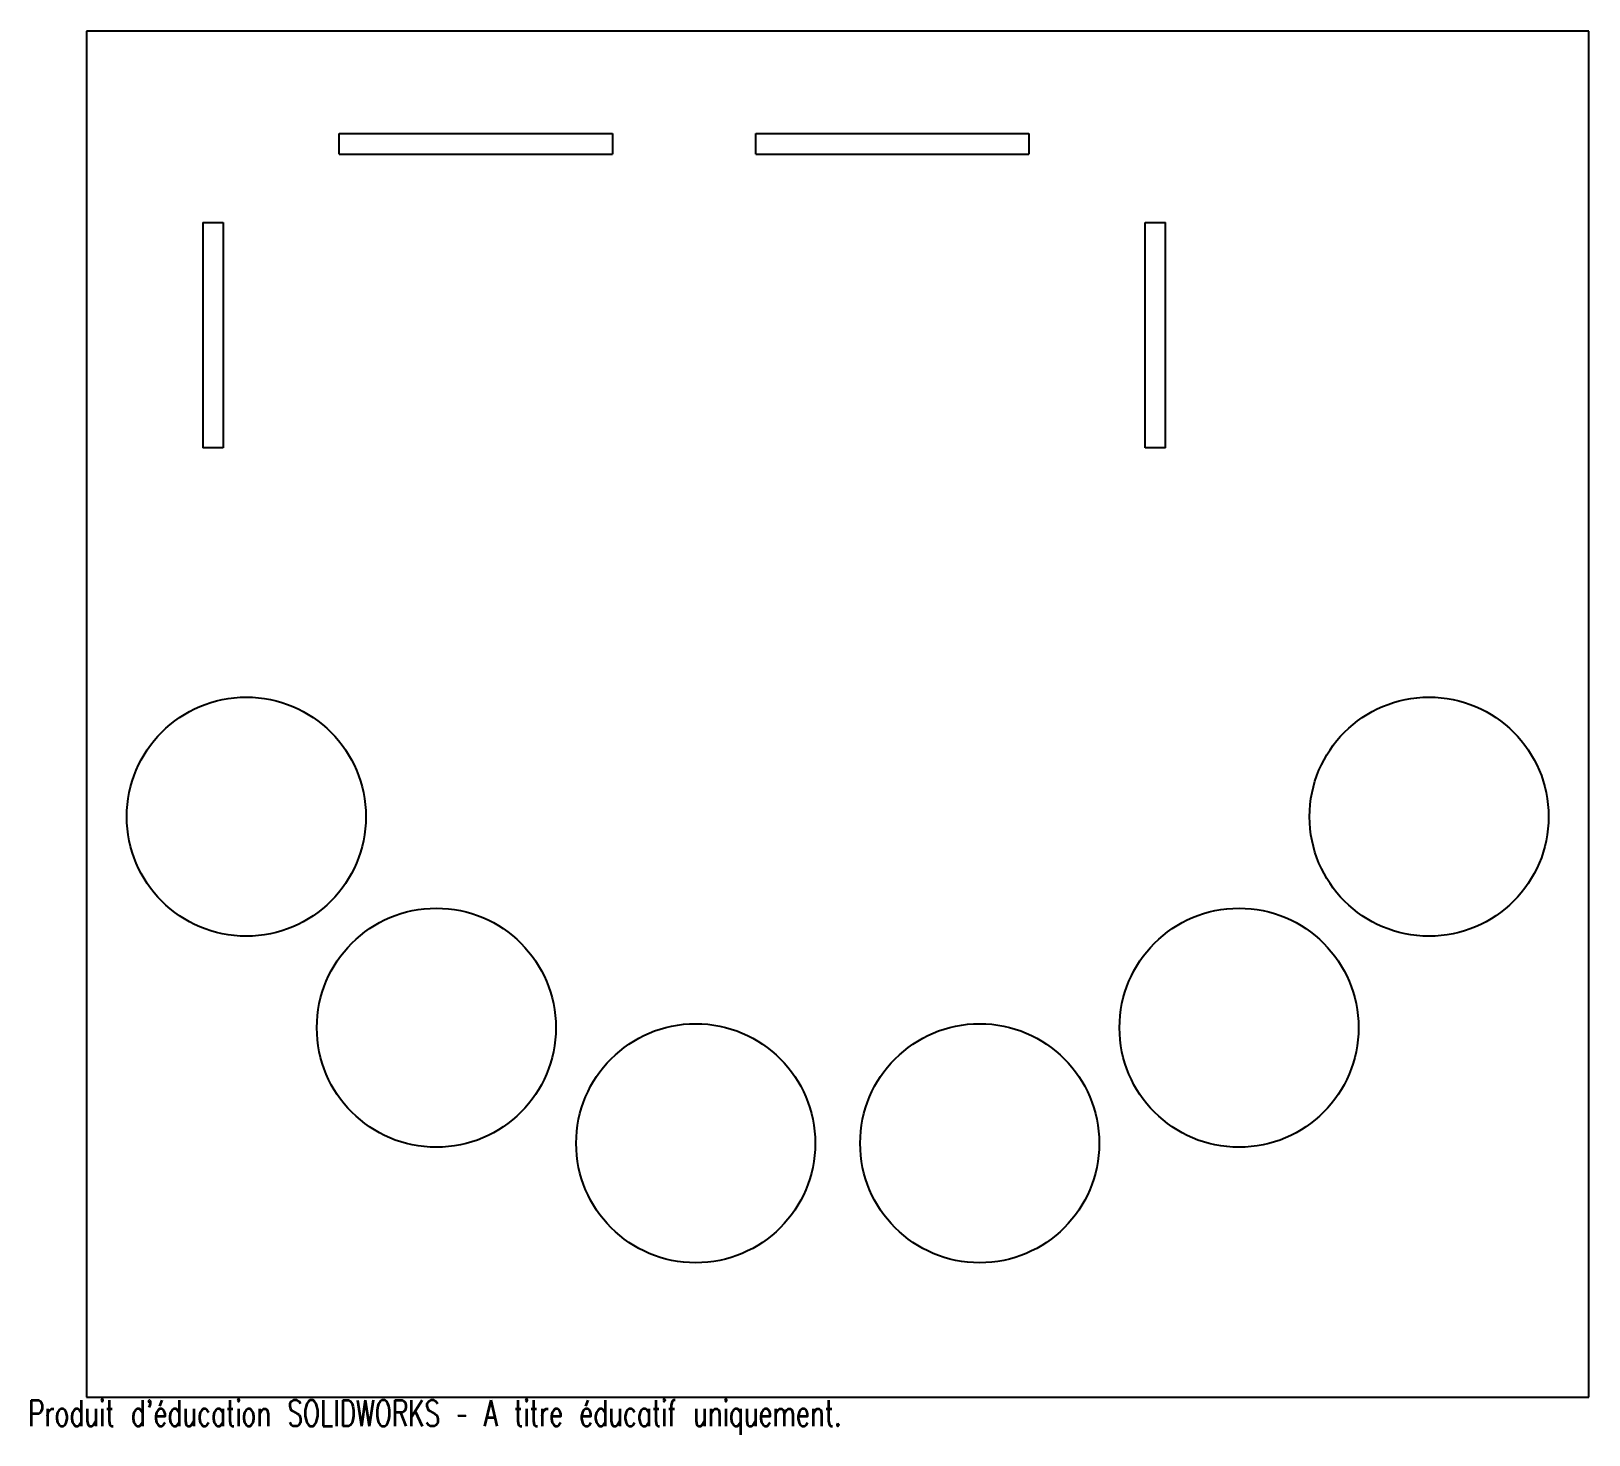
# Model space of a CAD drawing. Header units: millimetres. Extents: x 0 to 229, y 6 to 211.
import ezdxf

# ---------------------------------------------------------------- set-up
doc = ezdxf.new("R2010")
doc.units = ezdxf.units.MM
doc.styles.add('SLDTEXTSTYLE0', font='TXT', dxfattribs={"width": 0.7, "bigfont": 'bigfont'})

msp = doc.modelspace()

# ---------------------------------------------------------------- linework, layer by layer
at = {"color": 7, "linetype": 'Continuous', "lineweight": 25}
for p, q in [((8.58, 211.04), (8.58, 11.04)), ((228.58, 211.04), (8.58, 211.04)), ((228.58, 11.04), (228.58, 211.04)), ((45.58, 196.04), (85.58, 196.04)), ((45.58, 193.04), (45.58, 196.04)), ((85.58, 196.04), (85.58, 193.04)), ((106.58, 196.04), (146.58, 196.04)), ((106.58, 193.04), (106.58, 196.04)), ((146.58, 196.04), (146.58, 193.04)), ((45.58, 193.04), (85.58, 193.04)), ((106.58, 193.04), (146.58, 193.04)), ((25.58, 183.04), (28.58, 183.04)), ((25.58, 183.04), (25.58, 150.04)), ((28.58, 183.04), (28.58, 150.04)), ((163.58, 183.04), (166.58, 183.04)), ((163.58, 150.04), (163.58, 183.04)), ((166.58, 150.04), (166.58, 183.04)), ((28.58, 150.04), (25.58, 150.04)), ((166.58, 150.04), (163.58, 150.04)), ((8.58, 11.04), (228.58, 11.04))]:
    msp.add_line(p, q, dxfattribs=at)
for centre in [(31.97, 96.04), (205.18, 96.04), (59.8, 65.14), (177.35, 65.14), (97.78, 48.23), (139.37, 48.23)]:
    msp.add_circle(centre, 17.5, dxfattribs=at)

# ---------------------------------------------------------------- texts
at = {"color": 7, "linetype": 'Continuous', "insert": (0, 10.62), "char_height": 3.806, "attachment_point": 1, "style": 'SLDTEXTSTYLE0'}
msp.add_mtext("Produit d'éducation SOLIDWORKS – A titre éducatif uniquement.", dxfattribs=at)

doc.saveas('drawing.dxf')
